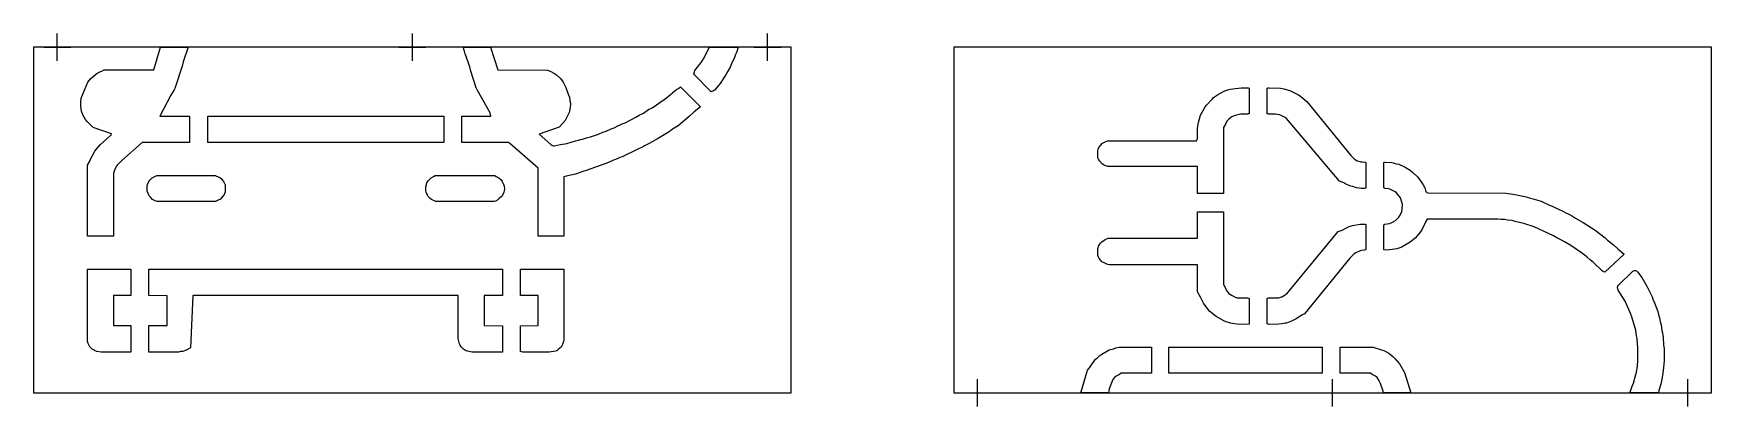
# Model space of a CAD drawing. Header units: inches. Extents: x 0 to 124, y -1 to 26.
import ezdxf

# ---------------------------------------------------------------- set-up
doc = ezdxf.new("R2010")
doc.units = ezdxf.units.IN
doc.header["$MEASUREMENT"] = 0
doc.layers.add('CUT', color=1, linetype='Continuous')
doc.layers.add('REG', color=5, linetype='Continuous')

msp = doc.modelspace()

# ---------------------------------------------------------------- linework, layer by layer
at = {"layer": 'CUT'}
for points in [[(0, 0), (56, 0), (56, 25.5), (0, 25.5)], [(4.57, 23.49), (4.68, 23.56), (4.89, 23.67), (5.05, 23.74), (5.22, 23.84), (8.88, 23.84), (9.39, 25.5), (9.39, 25.5), (11.43, 25.5), (11.05, 24.43), (10.98, 24.1), (10.44, 22.46), (10.38, 22.35), (10.15, 21.97), (9.32, 20.42), (11.53, 20.42), (11.53, 18.47), (8.02, 18.47), (6.53, 17.15), (6.19, 16.8), (6.1, 16.7), (6.05, 16.6), (5.95, 16.36), (5.9, 16.21), (5.9, 11.56), (3.98, 11.56), (3.98, 16.79), (4.16, 17.1), (4.22, 17.25), (4.54, 17.82), (4.62, 17.95), (4.95, 18.32), (5.69, 18.98), (5.73, 19.02), (5.76, 19.1), (4.4, 19.57), (3.95, 20.01), (3.85, 20.16), (3.65, 20.51), (3.55, 20.79), (3.5, 21.14), (3.5, 21.43), (3.51, 21.75), (4.02, 22.92), (4.22, 23.17)], [(33.78, 25.5), (33.78, 25.5), (34.3, 23.84), (37.97, 23.8), (38.17, 23.72), (38.5, 23.55), (38.64, 23.45), (38.95, 23.18), (39.15, 22.92), (39.27, 22.68), (39.34, 22.52), (39.51, 22.04), (39.61, 21.8), (39.64, 21.55), (39.68, 21.38), (39.68, 21.26), (39.61, 20.79), (39.59, 20.68), (39.37, 20.23), (39.29, 20.09), (39.09, 19.86), (38.85, 19.6), (37.37, 19.08), (38.23, 18.32), (38.29, 18.28), (38.35, 18.25), (38.41, 18.23), (38.47, 18.22), (38.94, 18.33), (39.41, 18.4), (40.06, 18.59), (40.27, 18.63), (40.42, 18.68), (40.56, 18.71), (40.86, 18.82), (41.05, 18.86), (41.16, 18.89), (41.76, 19.09), (42.07, 19.24), (42.31, 19.31), (42.68, 19.48), (42.9, 19.56), (43.19, 19.7), (43.36, 19.76), (43.49, 19.84), (43.72, 19.93), (44.52, 20.34), (44.75, 20.49), (45.07, 20.64), (45.44, 20.89), (45.72, 21.03), (46.61, 21.64), (46.77, 21.76), (47.55, 22.4), (47.66, 22.46), (47.82, 22.57), (49.28, 21.09), (48.83, 20.72), (48.46, 20.38), (47.63, 19.7), (47.22, 19.44), (46.98, 19.25), (46.12, 18.73), (45.49, 18.4), (45.31, 18.3), (45.16, 18.23), (45.01, 18.13), (44.75, 18.03), (44.17, 17.72), (43.95, 17.64), (43.5, 17.42), (43.32, 17.35), (43.13, 17.26), (42.87, 17.17), (42.36, 16.94), (41.19, 16.53), (40.84, 16.39), (40.6, 16.34), (40.05, 16.14), (39.36, 15.98), (39.2, 15.93), (39.2, 11.56), (37.28, 11.56), (37.28, 16.57), (35.18, 18.43), (35.15, 18.45), (35.12, 18.46), (35.07, 18.47), (31.65, 18.47), (31.65, 20.42), (33.8, 20.42), (33.75, 20.65), (32.79, 22.36), (32.72, 22.51), (32.31, 23.73), (32.24, 24.05), (31.9, 25.02), (31.86, 25.21), (31.81, 25.34), (31.78, 25.5), (31.78, 25.5), (31.78, 25.5), (33.78, 25.5)], [(52.08, 25.49), (52.02, 25.33), (51.97, 25.15), (51.86, 24.9), (51.8, 24.73), (51.57, 24.27), (51.48, 24.03), (51.3, 23.74), (51.19, 23.51), (50.74, 22.82), (50.63, 22.68), (50.33, 22.32), (50.25, 22.27), (50.08, 22.2), (48.79, 23.5), (48.84, 23.67), (48.88, 23.77), (49.33, 24.38), (49.55, 24.72), (49.67, 24.93), (49.96, 25.5), (49.96, 25.5), (49.96, 25.5), (52.08, 25.5)], [(68, 0), (124, 0), (124, 25.5), (68, 25.5)], [(79.4, 16.69), (79.31, 16.71), (79.17, 16.77), (79.07, 16.83), (78.98, 16.89), (78.77, 17.12), (78.71, 17.23), (78.66, 17.34), (78.65, 17.47), (78.65, 17.87), (78.67, 17.97), (78.73, 18.1), (78.84, 18.25), (78.99, 18.41), (79.24, 18.54), (79.37, 18.6), (85.94, 18.6), (85.99, 18.68), (86.01, 18.76), (86.02, 19.52), (86.08, 19.95), (86.25, 20.49), (86.59, 21.11), (86.68, 21.23), (87.09, 21.67), (87.17, 21.76), (87.27, 21.83), (87.5, 21.99), (87.66, 22.08), (88.04, 22.27), (88.33, 22.37), (88.44, 22.4), (88.64, 22.43), (88.8, 22.46), (89.06, 22.47), (89.25, 22.5), (89.69, 22.5), (89.76, 22.49), (89.83, 22.47), (89.83, 20.58), (89.77, 20.57), (89.71, 20.56), (89.21, 20.55), (89.08, 20.54), (88.74, 20.43), (88.55, 20.36), (88.47, 20.31), (88.33, 20.18), (88.19, 20.03), (88.1, 19.88), (87.94, 19.58), (87.94, 14.7), (86.02, 14.7), (86.02, 16.69)], [(96.98, 15.4), (96.83, 15.49), (96.51, 15.61), (92.6, 20.25), (92.52, 20.29), (92.44, 20.34), (92.19, 20.47), (92.09, 20.5), (91.78, 20.55), (91.27, 20.56), (91.22, 20.57), (91.17, 20.59), (91.17, 22.48), (91.24, 22.5), (91.31, 22.5), (92.16, 22.47), (92.4, 22.42), (92.83, 22.31), (92.98, 22.24), (93.49, 21.98), (93.65, 21.86), (94.09, 21.49), (97.34, 17.51), (97.6, 17.27), (97.68, 17.21), (97.78, 17.15), (98.08, 17.05), (98.18, 17.03), (98.38, 17.02), (98.42, 17.01), (98.46, 16.99), (98.46, 15.1), (98.4, 15.09), (98.35, 15.08), (98.11, 15.08), (97.97, 15.11), (97.78, 15.13), (97.51, 15.21), (97.35, 15.24)], [(30.31, 18.47), (12.87, 18.47), (12.87, 20.42), (30.31, 20.42)], [(102.1, 11.41), (101.74, 11.11), (101.15, 10.78), (101.04, 10.73), (100.75, 10.63), (100.24, 10.54), (99.95, 10.53), (99.8, 10.55), (99.8, 12.4), (99.83, 12.43), (99.87, 12.45), (100.2, 12.5), (100.32, 12.54), (100.43, 12.59), (100.65, 12.72), (100.9, 12.96), (100.99, 13.11), (101.12, 13.38), (101.14, 13.51), (101.16, 13.92), (101.15, 13.99), (101.13, 14.07), (101.02, 14.38), (100.93, 14.51), (100.73, 14.75), (100.62, 14.83), (100.27, 15.01), (100.17, 15.04), (99.88, 15.07), (99.84, 15.09), (99.8, 15.13), (99.8, 17), (99.86, 17.01), (99.92, 17.02), (100.38, 16.99), (100.49, 16.97), (100.71, 16.9), (100.9, 16.86), (101.37, 16.65), (101.74, 16.42), (101.94, 16.25), (102.28, 15.93), (102.37, 15.82), (102.7, 15.34), (102.81, 15.12), (102.87, 14.92), (102.9, 14.86), (102.96, 14.78), (103.03, 14.76), (108.8, 14.73), (109.35, 14.65), (110.21, 14.49), (111.41, 14.13), (112.02, 13.85), (112.23, 13.77), (112.42, 13.68), (112.61, 13.61), (113.06, 13.37), (113.24, 13.29), (113.4, 13.2), (113.73, 13.04), (113.95, 12.89), (114.53, 12.57), (115.4, 12), (116.14, 11.44), (116.33, 11.25), (116.75, 10.92), (117.1, 10.59), (117.54, 10.23), (116.12, 8.89), (116.05, 8.93), (115.99, 8.96), (115.93, 9.01), (115.27, 9.63), (115.06, 9.79), (114.8, 10.03), (114.39, 10.34), (113.61, 10.87), (113.13, 11.13), (112.93, 11.27), (112.57, 11.44), (112.33, 11.59), (110.9, 12.25), (110.14, 12.5), (109.49, 12.65), (109.28, 12.71), (108.92, 12.74), (108.73, 12.78), (108.46, 12.79), (108.22, 12.82), (103, 12.82), (102.95, 12.75), (102.91, 12.7), (102.65, 12.13), (102.49, 11.88)], [(9.02, 15.99), (9.12, 16.03), (13.44, 16.03), (13.53, 15.99), (13.71, 15.9), (13.79, 15.85), (13.86, 15.8), (14.07, 15.55), (14.12, 15.45), (14.15, 15.35), (14.16, 15.24), (14.16, 14.91), (14.16, 14.83), (14.14, 14.76), (14.09, 14.64), (14.02, 14.53), (13.86, 14.35), (13.78, 14.27), (13.7, 14.23), (13.5, 14.15), (13.41, 14.12), (13.32, 14.12), (9.31, 14.11), (9.14, 14.12), (8.99, 14.17), (8.8, 14.27), (8.66, 14.4), (8.54, 14.53), (8.46, 14.71), (8.4, 14.87), (8.39, 15.01), (8.39, 15.25), (8.43, 15.36), (8.53, 15.58), (8.59, 15.68), (8.64, 15.75), (8.76, 15.86), (8.86, 15.92)], [(28.99, 15.19), (29.03, 15.38), (29.07, 15.48), (29.16, 15.63), (29.26, 15.75), (29.39, 15.87), (29.56, 15.97), (29.69, 16.03), (34.08, 16.03), (34.2, 15.97), (34.38, 15.87), (34.55, 15.71), (34.64, 15.6), (34.73, 15.4), (34.79, 15.24), (34.8, 15.04), (34.78, 14.9), (34.75, 14.8), (34.65, 14.57), (34.6, 14.5), (34.56, 14.45), (34.39, 14.3), (34.3, 14.23), (34.14, 14.15), (34.03, 14.11), (29.72, 14.11), (29.41, 14.26), (29.31, 14.34), (29.17, 14.49), (29.11, 14.59), (29.02, 14.81), (28.99, 14.91), (28.98, 15.02)], [(86.94, 6.01), (86.8, 6.15), (86.47, 6.62), (86.36, 6.8), (86.23, 7.06), (86.02, 7.46), (86.02, 9.45), (79.48, 9.45), (79.4, 9.46), (79.31, 9.5), (79.08, 9.61), (78.96, 9.67), (78.9, 9.73), (78.84, 9.79), (78.76, 9.91), (78.71, 10.01), (78.66, 10.15), (78.65, 10.29), (78.65, 10.64), (78.67, 10.73), (78.7, 10.81), (78.85, 11.05), (78.94, 11.15), (79.19, 11.31), (79.41, 11.4), (86.02, 11.4), (86.02, 13.35), (87.94, 13.35), (87.94, 8.01), (88.11, 7.64), (88.2, 7.48), (88.34, 7.33), (88.57, 7.17), (88.81, 7.06), (88.95, 7.01), (89.07, 7.01), (89.71, 7), (89.78, 6.99), (89.83, 6.96), (89.83, 5.07), (89.67, 5.05), (88.94, 5.06), (88.75, 5.1), (88.46, 5.14), (88.14, 5.23), (87.97, 5.3), (87.39, 5.62)], [(92.97, 5.28), (92.6, 5.15), (92.49, 5.13), (92.25, 5.1), (92.02, 5.06), (91.3, 5.05), (91.23, 5.06), (91.17, 5.08), (91.17, 6.97), (91.23, 7), (91.29, 7), (91.89, 7.01), (92.03, 7.02), (92.16, 7.06), (92.24, 7.09), (92.49, 7.22), (92.6, 7.28), (96.41, 11.91), (96.71, 12.01), (97.07, 12.19), (97.23, 12.27), (97.48, 12.35), (98.03, 12.45), (98.35, 12.45), (98.4, 12.44), (98.46, 12.42), (98.46, 10.57), (98.41, 10.55), (98.37, 10.53), (98.13, 10.5), (98.03, 10.48), (97.71, 10.33), (97.59, 10.25), (97.27, 9.93), (93.92, 5.83), (93.74, 5.74), (93.31, 5.45)], [(4.08, 3.53), (4.03, 3.64), (3.99, 3.78), (3.98, 3.9), (3.98, 9.12), (7.2, 9.12), (7.2, 7.17), (5.9, 7.17), (5.9, 4.96), (7.2, 4.96), (7.2, 3), (7.09, 3), (6.99, 3), (4.99, 3.01), (4.68, 3.06), (4.51, 3.12), (4.42, 3.17), (4.34, 3.22), (4.24, 3.31), (4.17, 3.39)], [(11.76, 7.17), (11.6, 3.33), (11.33, 3.18), (11.16, 3.09), (11.02, 3.05), (10.86, 3.04), (10.7, 3.01), (10.61, 3), (8.76, 3), (8.64, 3), (8.53, 3), (8.53, 4.96), (9.87, 4.96), (9.87, 6.98), (9.87, 7.16), (8.53, 7.17), (8.53, 9.12), (34.65, 9.12), (34.65, 7.17), (33.31, 7.17), (33.31, 4.96), (34.65, 4.95), (34.65, 3), (34.54, 3), (32.42, 3), (32.06, 3.08), (31.93, 3.12), (31.78, 3.22), (31.6, 3.4), (31.52, 3.51), (31.47, 3.61), (31.39, 4.02), (31.39, 7.17)], [(36.15, 3.01), (36.06, 3.02), (35.98, 3.06), (35.98, 4.95), (37.28, 4.96), (37.28, 7.17), (35.98, 7.17), (35.98, 9.12), (39.2, 9.12), (39.2, 3.93), (39.17, 3.78), (39.09, 3.56), (39.05, 3.47), (39, 3.4), (38.92, 3.31), (38.75, 3.17), (38.66, 3.11), (38.58, 3.08), (38.1, 3.01)], [(118.46, 1.52), (118.5, 1.82), (118.53, 1.99), (118.57, 2.37), (118.57, 3.37), (118.53, 3.58), (118.5, 4), (118.45, 4.2), (118.4, 4.62), (118.36, 4.78), (118.12, 5.6), (118.04, 5.81), (117.62, 6.75), (117.11, 7.57), (117.07, 7.65), (117.06, 7.76), (117.08, 7.86), (117.14, 7.95), (118.19, 8.98), (118.24, 9.01), (118.29, 9.03), (118.38, 9.03), (118.45, 9.01), (118.49, 8.98), (118.54, 8.93), (118.85, 8.5), (119.22, 7.88), (119.61, 7.08), (119.68, 6.9), (119.79, 6.65), (120.03, 6), (120.08, 5.77), (120.16, 5.53), (120.21, 5.26), (120.28, 5.02), (120.34, 4.6), (120.38, 4.42), (120.4, 4.28), (120.43, 4.11), (120.46, 3.52), (120.5, 3.26), (120.5, 2.37), (120.47, 2.12), (120.46, 1.86), (120.42, 1.65), (120.39, 1.27), (120.33, 1.01), (120.26, 0.63), (120.12, 0.18), (120.08, 0), (120.08, 0), (117.96, 0), (118.02, 0.12), (118.15, 0.49), (118.25, 0.72), (118.4, 1.34)], [(77.9, 1.66), (78.11, 1.95), (78.18, 2.07), (78.42, 2.4), (78.49, 2.48), (78.64, 2.59), (78.81, 2.76), (78.95, 2.86), (79.49, 3.16), (79.8, 3.25), (79.98, 3.31), (80.23, 3.36), (82.61, 3.37), (82.61, 1.45), (80.38, 1.45), (80.25, 1.36), (80, 1.23), (79.88, 1.12), (79.77, 0.99), (79.71, 0.87), (79.49, 0.29), (79.43, 0), (79.43, 0), (79.43, 0), (77.39, 0)], [(83.91, 3.36), (95.24, 3.36), (95.24, 1.45), (83.91, 1.45)], [(99.29, 1.13), (99.18, 1.23), (98.93, 1.36), (98.81, 1.45), (96.57, 1.45), (96.57, 3.36), (98.99, 3.36), (99.62, 3.18), (99.79, 3.12), (100.15, 2.92), (100.46, 2.68), (100.61, 2.53), (100.94, 2.15), (101.31, 1.49), (101.78, 0), (99.78, 0), (99.77, 0.01), (99.73, 0.13), (99.55, 0.7), (99.43, 0.94)]]:
    msp.add_lwpolyline(points, close=True, dxfattribs=at)
at = {"layer": 'REG'}
for points in [[(1.75, 24.5), (1.75, 26.5)], [(28, 24.5), (28, 26.5)], [(54.25, 24.5), (54.25, 26.5)], [(0.75, 25.5), (2.75, 25.5)], [(27, 25.5), (29, 25.5)], [(53.25, 25.5), (55.25, 25.5)], [(68.75, 0), (70.75, 0)], [(69.75, -1), (69.75, 1)], [(95, 0), (97, 0)], [(96, -1), (96, 1)], [(121.25, 0), (123.25, 0)], [(122.25, -1), (122.25, 1)]]:
    msp.add_lwpolyline(points, dxfattribs=at)

doc.saveas('drawing.dxf')
